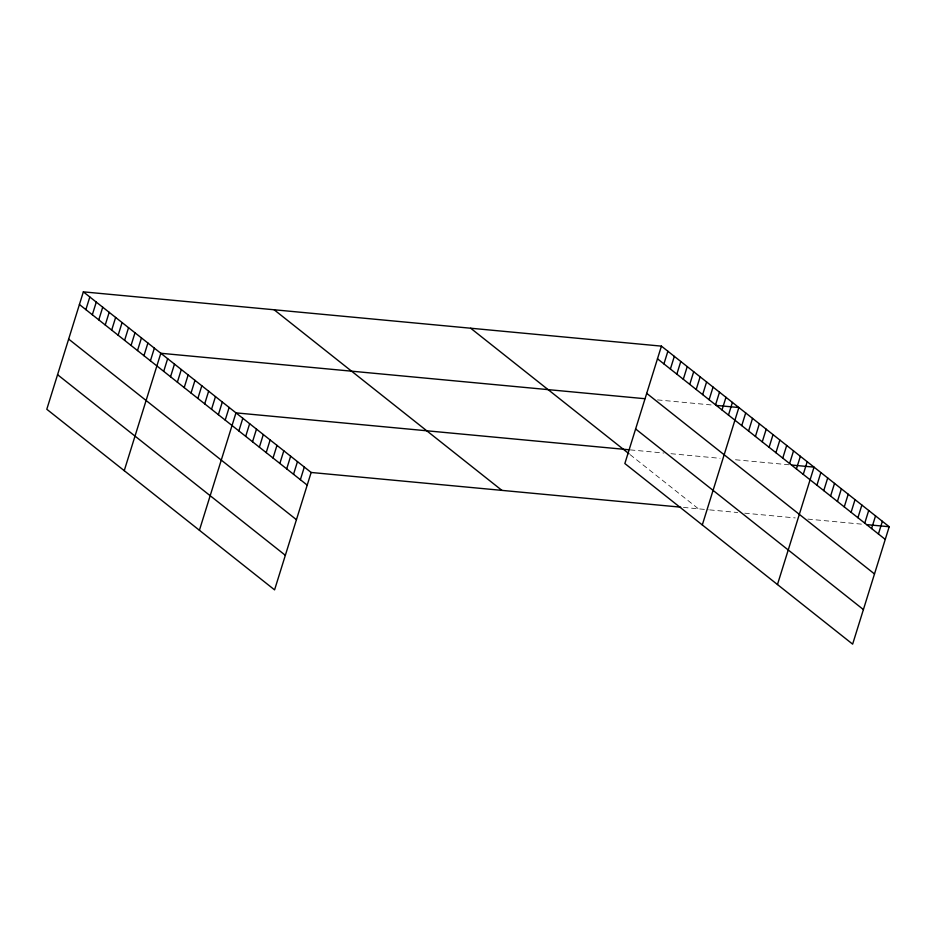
<?xml version="1.0" encoding="UTF-8"?>
<svg xmlns="http://www.w3.org/2000/svg" width="936" height="936" viewBox="0 0 936 936"><rect width="100%" height="100%" fill="white"/><g stroke="black" fill="none" stroke-linecap="round" stroke-linejoin="round"><path stroke-width="0.7" stroke-dasharray="4.68 3.51" d="M657.517 399.894L713.618 405.171M630.291 449.888L663.952 453.047M670.96 453.703L720.053 458.312M735.485 459.763L788.791 464.771M683.432 507.417L708.26 509.746M709.663 509.886L737.72 512.519M744.728 513.174L795.226 517.912M807.85 519.094L863.951 524.371M630.103 454.65L698.443 508.821"/><path stroke-width="1.4" d="M83.362 291.856L46.8 409.266L274.576 589.867L311.15 472.469L83.362 291.856L661.424 346.133L889.2 526.734L852.637 644.143L624.85 463.531L661.424 346.133M85.878 309.64L89.821 296.981M92.336 314.753L96.279 302.094M98.783 319.866L102.726 307.207M105.242 324.991L109.184 312.331M111.688 330.104L115.631 317.444M118.147 335.217L122.089 322.569M124.605 340.341L128.548 327.682M131.052 345.454L134.995 332.795M137.51 350.567L141.453 337.919M143.957 355.692L147.9 343.032M150.415 360.805L154.358 348.145M124.242 470.668L160.816 353.27L644.892 398.713M163.706 371.346L167.649 358.687M170.539 376.763L174.482 364.104M177.372 382.18L181.315 369.521M184.205 387.598L188.148 374.938M191.038 393.015L194.981 380.355M197.87 398.432L201.813 385.772M204.703 403.849L208.646 391.19M211.536 409.266L215.479 396.607M218.369 414.683L222.312 402.035M225.202 420.1L229.144 407.452M199.415 530.267L235.977 412.87L628.887 449.76M238.867 430.946L242.81 418.287M245.7 436.363L249.643 423.704M252.533 441.78L256.476 429.121M259.366 447.197L263.308 434.538M266.198 452.615L270.141 439.955M273.031 458.032L276.974 445.372M279.864 463.449L283.807 450.789M286.697 468.866L290.64 456.206M293.53 474.283L297.472 461.623M300.374 479.7L304.305 467.052M663.928 363.905L667.871 351.246M670.387 369.018L674.329 356.37M676.845 374.143L680.788 361.483M683.292 379.255L687.235 366.596M689.75 384.38L693.693 371.721M696.197 389.493L700.14 376.834M702.655 394.606L706.598 381.946M709.114 399.73L713.057 387.071M715.56 404.843L719.503 392.184M722.019 409.956L725.962 397.309M728.465 415.081L732.408 402.421M702.304 524.944L738.867 407.534L716.426 405.428M741.757 425.611L745.699 412.951M748.589 431.028L752.532 418.369M755.422 436.445L759.365 423.797M762.255 441.862L766.198 429.214M769.088 447.291L773.031 434.632M775.921 452.708L779.863 440.049M782.753 458.125L786.696 445.466M789.586 463.542L793.529 450.883M796.419 468.959L800.362 456.3M803.263 474.376L807.195 461.717M777.465 584.544L814.039 467.134L791.587 465.028M816.929 485.211L820.872 472.551M823.762 490.628L827.705 477.968M830.595 496.045L834.538 483.385M837.427 501.462L841.37 488.814M844.26 506.891L848.203 494.231M851.093 512.308L855.036 499.648M857.926 517.725L861.869 505.066M864.759 523.142L868.702 510.483M871.591 528.559L875.534 515.9M878.424 533.976L882.367 521.317M311.15 472.469L680.694 507.16M866.759 524.628L889.2 526.734M657.481 358.792L885.257 539.393M646.717 393.354L874.493 573.955M635.626 428.969L863.402 609.57M470.668 328.22L628.969 453.738M274.131 309.769L501.907 490.37M79.42 304.516L307.207 485.117M68.656 339.089L296.431 519.691M57.564 374.692L285.34 555.305"/></g></svg>
